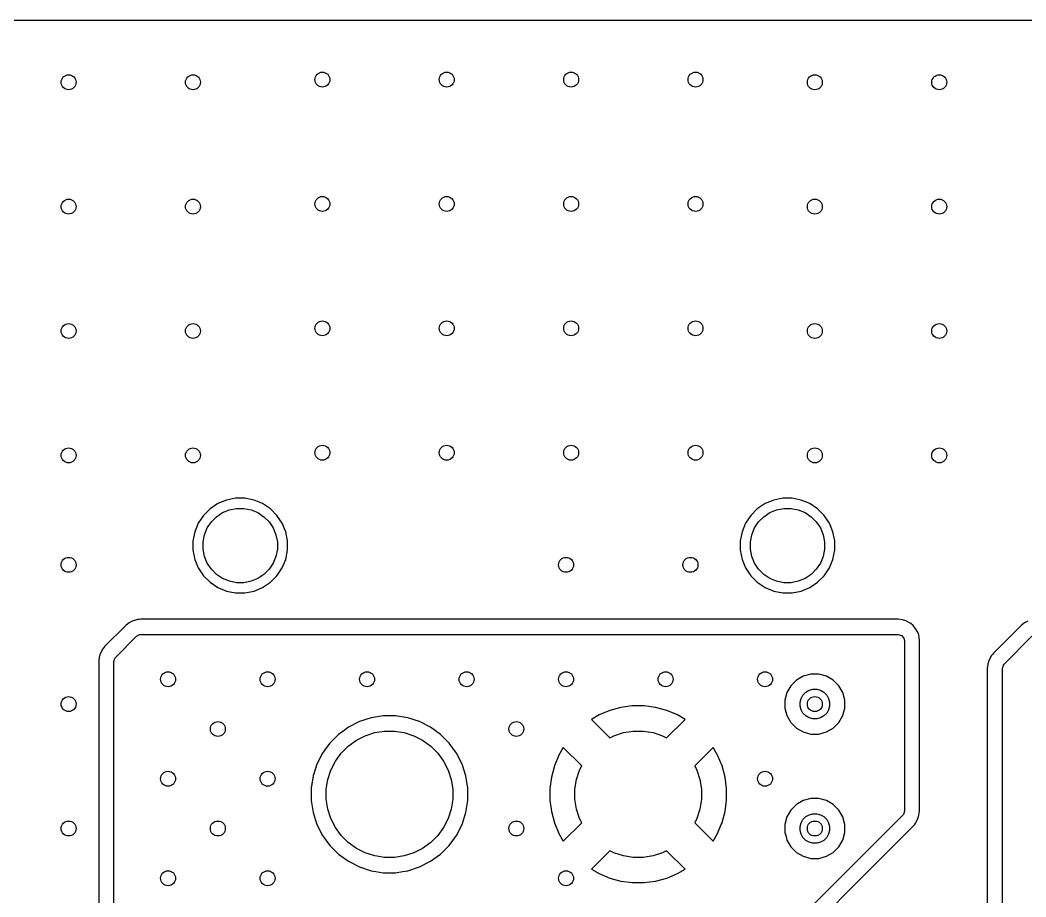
# Model space of a CAD drawing. Extents: x 2.65 to 6.49, y -4.64 to -1.62.
# Drawn here: x 3.505 to 4.301, y -2.318 to -1.624 of the extents above; entities that cross this region are included whole.
import ezdxf

# ---------------------------------------------------------------- set-up
doc = ezdxf.new("R2010")
doc.units = 0
doc.header["$MEASUREMENT"] = 0
doc.layers.add('BLACK', color=7, linetype='CONTINUOUS')

msp = doc.modelspace()

# ---------------------------------------------------------------- linework, layer by layer
at = {"layer": 'BLACK', "linetype": 'CONTINUOUS'}
for p, q in [((2.75764, -1.62404), (6.37621, -1.62404)), ((3.66822, -2.00388), (3.66141, -2.0067)), ((3.67545, -2.00244), (3.66822, -2.00388)), ((3.66822, -2.00388), (3.66822, -2.00388)), ((3.68282, -2.00244), (3.67545, -2.00244)), ((3.67545, -2.00244), (3.67545, -2.00244)), ((3.69005, -2.00388), (3.68282, -2.00244)), ((3.68282, -2.00244), (3.68282, -2.00244)), ((3.69686, -2.0067), (3.69005, -2.00388)), ((3.69005, -2.00388), (3.69005, -2.00388)), ((4.10129, -2.00388), (4.09448, -2.0067)), ((4.10852, -2.00244), (4.10129, -2.00388)), ((4.10129, -2.00388), (4.10129, -2.00388)), ((4.11589, -2.00244), (4.10852, -2.00244)), ((4.10852, -2.00244), (4.10852, -2.00244)), ((4.12312, -2.00388), (4.11589, -2.00244)), ((4.11589, -2.00244), (4.11589, -2.00244)), ((4.12993, -2.0067), (4.12312, -2.00388)), ((4.12312, -2.00388), (4.12312, -2.00388)), ((3.65528, -2.0108), (3.65007, -2.01601)), ((3.66141, -2.0067), (3.65528, -2.0108)), ((3.65528, -2.0108), (3.65528, -2.0108)), ((3.66141, -2.0067), (3.66141, -2.0067)), ((3.66521, -2.01382), (3.67056, -2.01161)), ((3.67056, -2.01161), (3.67624, -2.01048)), ((3.67624, -2.01048), (3.68203, -2.01048)), ((3.68203, -2.01048), (3.68771, -2.01161)), ((3.68771, -2.01161), (3.69305, -2.01382)), ((3.70299, -2.0108), (3.69686, -2.0067)), ((3.69686, -2.0067), (3.69686, -2.0067)), ((3.7082, -2.01601), (3.70299, -2.0108)), ((3.70299, -2.0108), (3.70299, -2.0108)), ((4.08835, -2.0108), (4.08314, -2.01601)), ((4.09448, -2.0067), (4.08835, -2.0108)), ((4.08835, -2.0108), (4.08835, -2.0108)), ((4.09448, -2.0067), (4.09448, -2.0067)), ((4.09829, -2.01382), (4.10363, -2.01161)), ((4.10363, -2.01161), (4.10931, -2.01048)), ((4.10931, -2.01048), (4.1151, -2.01048)), ((4.1151, -2.01048), (4.12078, -2.01161)), ((4.12078, -2.01161), (4.12612, -2.01382)), ((4.13606, -2.0108), (4.12993, -2.0067)), ((4.12993, -2.0067), (4.12993, -2.0067)), ((4.14127, -2.01601), (4.13606, -2.0108)), ((4.13606, -2.0108), (4.13606, -2.0108)), ((3.65007, -2.01601), (3.64597, -2.02214)), ((3.65007, -2.01601), (3.65007, -2.01601)), ((3.65309, -2.02594), (3.65631, -2.02113)), ((3.65631, -2.02113), (3.6604, -2.01704)), ((3.6604, -2.01704), (3.66521, -2.01382)), ((3.69305, -2.01382), (3.69787, -2.01704)), ((3.69787, -2.01704), (3.70196, -2.02113)), ((3.70196, -2.02113), (3.70517, -2.02594)), ((3.7123, -2.02214), (3.7082, -2.01601)), ((3.7082, -2.01601), (3.7082, -2.01601)), ((4.08314, -2.01601), (4.07904, -2.02214)), ((4.08314, -2.01601), (4.08314, -2.01601)), ((4.08616, -2.02594), (4.08938, -2.02113)), ((4.08938, -2.02113), (4.09347, -2.01704)), ((4.09347, -2.01704), (4.09829, -2.01382)), ((4.12612, -2.01382), (4.13094, -2.01704)), ((4.13094, -2.01704), (4.13503, -2.02113)), ((4.13503, -2.02113), (4.13825, -2.02594)), ((4.14537, -2.02214), (4.14127, -2.01601)), ((4.14127, -2.01601), (4.14127, -2.01601)), ((3.64315, -2.02895), (3.64171, -2.03618)), ((3.64597, -2.02214), (3.64315, -2.02895)), ((3.64315, -2.02895), (3.64315, -2.02895)), ((3.64597, -2.02214), (3.64597, -2.02214)), ((3.65088, -2.03129), (3.65309, -2.02594)), ((3.70517, -2.02594), (3.70739, -2.03129)), ((3.71512, -2.02895), (3.7123, -2.02214)), ((3.7123, -2.02214), (3.7123, -2.02214)), ((3.7123, -2.02214), (3.7123, -2.02214)), ((3.71656, -2.03618), (3.71512, -2.02895)), ((4.07622, -2.02895), (4.07478, -2.03618)), ((4.07904, -2.02214), (4.07622, -2.02895)), ((4.07622, -2.02895), (4.07622, -2.02895)), ((4.07904, -2.02214), (4.07904, -2.02214)), ((4.08395, -2.03129), (4.08616, -2.02594)), ((4.13825, -2.02594), (4.14046, -2.03129)), ((4.14819, -2.02895), (4.14537, -2.02214)), ((4.14537, -2.02214), (4.14537, -2.02214)), ((4.14537, -2.02214), (4.14537, -2.02214)), ((4.14963, -2.03618), (4.14819, -2.02895)), ((3.64171, -2.03618), (3.64171, -2.04355)), ((3.64975, -2.03697), (3.65088, -2.03129)), ((3.64975, -2.04276), (3.64975, -2.03697)), ((3.70739, -2.03129), (3.70852, -2.03697)), ((3.70852, -2.03697), (3.70852, -2.04276)), ((3.71656, -2.04355), (3.71656, -2.03618)), ((3.71656, -2.03618), (3.71656, -2.03618)), ((4.07478, -2.03618), (4.07478, -2.04355)), ((4.08282, -2.03697), (4.08395, -2.03129)), ((4.08282, -2.04276), (4.08282, -2.03697)), ((4.14046, -2.03129), (4.14159, -2.03697)), ((4.14159, -2.03697), (4.14159, -2.04276)), ((4.14963, -2.04355), (4.14963, -2.03618)), ((4.14963, -2.03618), (4.14963, -2.03618)), ((3.64171, -2.04355), (3.64315, -2.05078)), ((3.65088, -2.04843), (3.64975, -2.04276)), ((3.70852, -2.04276), (3.70739, -2.04843)), ((3.71512, -2.05078), (3.71656, -2.04355)), ((4.07478, -2.04355), (4.07622, -2.05078)), ((4.08395, -2.04843), (4.08282, -2.04276)), ((4.14159, -2.04276), (4.14046, -2.04843)), ((4.14819, -2.05078), (4.14963, -2.04355)), ((3.64315, -2.05078), (3.64315, -2.05078)), ((3.64315, -2.05078), (3.64597, -2.05759)), ((3.65309, -2.05378), (3.65088, -2.04843)), ((3.70739, -2.04843), (3.70517, -2.05378)), ((3.7123, -2.05759), (3.71512, -2.05078)), ((4.07622, -2.05078), (4.07622, -2.05078)), ((4.07622, -2.05078), (4.07904, -2.05759)), ((4.08616, -2.05378), (4.08395, -2.04843)), ((4.14046, -2.04843), (4.13825, -2.05378)), ((4.14537, -2.05759), (4.14819, -2.05078)), ((3.64597, -2.05759), (3.64597, -2.05759)), ((3.64597, -2.05759), (3.65007, -2.06372)), ((3.65631, -2.05859), (3.65309, -2.05378)), ((3.6604, -2.06269), (3.65631, -2.05859)), ((3.70196, -2.05859), (3.69787, -2.06269)), ((3.70517, -2.05378), (3.70196, -2.05859)), ((3.7082, -2.06372), (3.7123, -2.05759)), ((4.07904, -2.05759), (4.07904, -2.05759)), ((4.07904, -2.05759), (4.08314, -2.06372)), ((4.08938, -2.05859), (4.08616, -2.05378)), ((4.09347, -2.06269), (4.08938, -2.05859)), ((4.13503, -2.05859), (4.13094, -2.06269)), ((4.13825, -2.05378), (4.13503, -2.05859)), ((4.14127, -2.06372), (4.14537, -2.05759)), ((3.65007, -2.06372), (3.65007, -2.06372)), ((3.65007, -2.06372), (3.65528, -2.06893)), ((3.65528, -2.06893), (3.65528, -2.06893)), ((3.65528, -2.06893), (3.66141, -2.07302)), ((3.66521, -2.0659), (3.6604, -2.06269)), ((3.67056, -2.06812), (3.66521, -2.0659)), ((3.67624, -2.06925), (3.67056, -2.06812)), ((3.68203, -2.06925), (3.67624, -2.06925)), ((3.68771, -2.06812), (3.68203, -2.06925)), ((3.69305, -2.0659), (3.68771, -2.06812)), ((3.69787, -2.06269), (3.69305, -2.0659)), ((3.69686, -2.07302), (3.70299, -2.06893)), ((3.70299, -2.06893), (3.7082, -2.06372)), ((4.08314, -2.06372), (4.08314, -2.06372)), ((4.08314, -2.06372), (4.08835, -2.06893)), ((4.08835, -2.06893), (4.08835, -2.06893)), ((4.08835, -2.06893), (4.09448, -2.07302)), ((4.09829, -2.0659), (4.09347, -2.06269)), ((4.10363, -2.06812), (4.09829, -2.0659)), ((4.10931, -2.06925), (4.10363, -2.06812)), ((4.1151, -2.06925), (4.10931, -2.06925)), ((4.12078, -2.06812), (4.1151, -2.06925)), ((4.12612, -2.0659), (4.12078, -2.06812)), ((4.13094, -2.06269), (4.12612, -2.0659)), ((4.12993, -2.07302), (4.13606, -2.06893)), ((4.13606, -2.06893), (4.14127, -2.06372)), ((3.66141, -2.07302), (3.66141, -2.07302)), ((3.66141, -2.07302), (3.66141, -2.07302)), ((3.66141, -2.07302), (3.66822, -2.07585)), ((3.66822, -2.07585), (3.67545, -2.07728)), ((3.67545, -2.07728), (3.67545, -2.07728)), ((3.67545, -2.07728), (3.67545, -2.07728)), ((3.67545, -2.07728), (3.68282, -2.07728)), ((3.68282, -2.07728), (3.69005, -2.07585)), ((3.68282, -2.07728), (3.68282, -2.07728)), ((3.69005, -2.07585), (3.69686, -2.07302)), ((4.09448, -2.07302), (4.09448, -2.07302)), ((4.09448, -2.07302), (4.09448, -2.07302)), ((4.09448, -2.07302), (4.10129, -2.07585)), ((4.10129, -2.07585), (4.10852, -2.07728)), ((4.10852, -2.07728), (4.10852, -2.07728)), ((4.10852, -2.07728), (4.10852, -2.07728)), ((4.10852, -2.07728), (4.11589, -2.07728)), ((4.11589, -2.07728), (4.12312, -2.07585)), ((4.11589, -2.07728), (4.11589, -2.07728)), ((4.12312, -2.07585), (4.12993, -2.07302)), ((3.59123, -2.10111), (3.58849, -2.10316)), ((3.59365, -2.09979), (3.59123, -2.10111)), ((3.59785, -2.09842), (3.59365, -2.09979)), ((3.59365, -2.09979), (3.59365, -2.09979)), ((3.59812, -2.09839), (3.59785, -2.09842)), ((3.59785, -2.09842), (3.59785, -2.09842)), ((3.59916, -2.09828), (3.59812, -2.09839)), ((3.60045, -2.09821), (3.59916, -2.09828)), ((3.59916, -2.09828), (3.59916, -2.09828)), ((3.59916, -2.09828), (3.59916, -2.09828)), ((3.59916, -2.09828), (3.59916, -2.09828)), ((3.59916, -2.09828), (3.59916, -2.09828)), ((4.19984, -2.09821), (3.60045, -2.09821)), ((3.60045, -2.09821), (3.60045, -2.09821)), ((4.20323, -2.0987), (4.19984, -2.09821)), ((4.20587, -2.09947), (4.20323, -2.0987)), ((4.20323, -2.0987), (4.20323, -2.0987)), ((4.20981, -2.10147), (4.20587, -2.09947)), ((4.20587, -2.09947), (4.20587, -2.09947)), ((4.20587, -2.09947), (4.20587, -2.09947)), ((4.29989, -2.10111), (4.29715, -2.10316)), ((4.30231, -2.09979), (4.29989, -2.10111)), ((3.58849, -2.10316), (3.57206, -2.11959)), ((3.58849, -2.10316), (3.58849, -2.10316)), ((4.21157, -2.10313), (4.20981, -2.10147)), ((4.20981, -2.10147), (4.20981, -2.10147)), ((4.20981, -2.10147), (4.20981, -2.10147)), ((4.21337, -2.10521), (4.21157, -2.10313)), ((4.21157, -2.10313), (4.21157, -2.10313)), ((4.21157, -2.10313), (4.21157, -2.10313)), ((4.2156, -2.10903), (4.21337, -2.10521)), ((4.21604, -2.11053), (4.2156, -2.10903)), ((4.29715, -2.10316), (4.27521, -2.1251)), ((4.29715, -2.10316), (4.29715, -2.10316)), ((3.58056, -2.1281), (3.597, -2.11167)), ((3.597, -2.11167), (3.59941, -2.11035)), ((3.59941, -2.11035), (3.60045, -2.11024)), ((3.60045, -2.11024), (4.19984, -2.11024)), ((4.19984, -2.11024), (4.20248, -2.11101)), ((4.20248, -2.11101), (4.20428, -2.11309)), ((4.20428, -2.11309), (4.20472, -2.11512)), ((4.20472, -2.11512), (4.20472, -2.24995)), ((4.21648, -2.11256), (4.21604, -2.11053)), ((4.21675, -2.11512), (4.21648, -2.11256)), ((4.21675, -2.24995), (4.21675, -2.11512)), ((4.28371, -2.13361), (4.30566, -2.11167)), ((3.57037, -2.12158), (3.56837, -2.12552)), ((3.57054, -2.12137), (3.57037, -2.12158)), ((3.57037, -2.12158), (3.57037, -2.12158)), ((3.5712, -2.12055), (3.57054, -2.12137)), ((3.57206, -2.11959), (3.5712, -2.12055)), ((3.57206, -2.11959), (3.57206, -2.11959)), ((4.27521, -2.1251), (4.27435, -2.12606)), ((4.27521, -2.1251), (4.27521, -2.1251)), ((3.56759, -2.12816), (3.56711, -2.13155)), ((3.56711, -2.13155), (3.56711, -2.37781)), ((3.56837, -2.12552), (3.56759, -2.12816)), ((3.57913, -2.13155), (3.57991, -2.12891)), ((3.57913, -2.16224), (3.57913, -2.13155)), ((3.57991, -2.12891), (3.58056, -2.1281)), ((4.27152, -2.13103), (4.27074, -2.13367)), ((4.27352, -2.12709), (4.27152, -2.13103)), ((4.27369, -2.12688), (4.27352, -2.12709)), ((4.27352, -2.12709), (4.27352, -2.12709)), ((4.27435, -2.12606), (4.27369, -2.12688)), ((4.27074, -2.13367), (4.27026, -2.13706)), ((4.27026, -2.13706), (4.27026, -2.35603)), ((4.28228, -2.13706), (4.28306, -2.13442)), ((4.28228, -2.16224), (4.28228, -2.13706)), ((4.28306, -2.13442), (4.28371, -2.13361)), ((4.11934, -2.14644), (4.11494, -2.15084)), ((4.12473, -2.14332), (4.11934, -2.14644)), ((4.11934, -2.14644), (4.11934, -2.14644)), ((4.13075, -2.14171), (4.12473, -2.14332)), ((4.12473, -2.14332), (4.12473, -2.14332)), ((4.13697, -2.14171), (4.13075, -2.14171)), ((4.14298, -2.14332), (4.13697, -2.14171)), ((4.14837, -2.14644), (4.14298, -2.14332)), ((4.14298, -2.14332), (4.14298, -2.14332)), ((4.14298, -2.14332), (4.14298, -2.14332)), ((4.15278, -2.15084), (4.14837, -2.14644)), ((4.14837, -2.14644), (4.14837, -2.14644)), ((4.11183, -2.15623), (4.11022, -2.16224)), ((4.11494, -2.15084), (4.11183, -2.15623)), ((4.11183, -2.15623), (4.11183, -2.15623)), ((4.11494, -2.15084), (4.11494, -2.15084)), ((4.12449, -2.15816), (4.12667, -2.15598)), ((4.12667, -2.15598), (4.12934, -2.15444)), ((4.12934, -2.15444), (4.13232, -2.15364)), ((4.13232, -2.15364), (4.1354, -2.15364)), ((4.1354, -2.15364), (4.13838, -2.15444)), ((4.13838, -2.15444), (4.14105, -2.15598)), ((4.14105, -2.15598), (4.14323, -2.15816)), ((4.15589, -2.15623), (4.15278, -2.15084)), ((4.15278, -2.15084), (4.15278, -2.15084)), ((4.1575, -2.16224), (4.15589, -2.15623)), ((4.15589, -2.15623), (4.15589, -2.15623)), ((3.57913, -2.23183), (3.57913, -2.16224)), ((4.11022, -2.16224), (4.11022, -2.16847)), ((4.12215, -2.16381), (4.12295, -2.16083)), ((4.12215, -2.1669), (4.12215, -2.16381)), ((4.12295, -2.16083), (4.12449, -2.15816)), ((4.14323, -2.15816), (4.14477, -2.16083)), ((4.14477, -2.16083), (4.14557, -2.16381)), ((4.14557, -2.16381), (4.14557, -2.1669)), ((4.1575, -2.16847), (4.1575, -2.16224)), ((4.28228, -2.23183), (4.28228, -2.16224)), ((3.97158, -2.1704), (3.96312, -2.1739)), ((3.98043, -2.16803), (3.97158, -2.1704)), ((3.98951, -2.16683), (3.98043, -2.16803)), ((3.99867, -2.16683), (3.98951, -2.16683)), ((4.00776, -2.16803), (3.99867, -2.16683)), ((4.01661, -2.1704), (4.00776, -2.16803)), ((4.02507, -2.1739), (4.01661, -2.1704)), ((4.11022, -2.16847), (4.11183, -2.17448)), ((4.12295, -2.16987), (4.12215, -2.1669)), ((4.12449, -2.17254), (4.12295, -2.16987)), ((4.12667, -2.17472), (4.12449, -2.17254)), ((4.14323, -2.17254), (4.14105, -2.17472)), ((4.14477, -2.16987), (4.14323, -2.17254)), ((4.14557, -2.1669), (4.14477, -2.16987)), ((4.15589, -2.17448), (4.1575, -2.16847)), ((3.77343, -2.17923), (3.76473, -2.18366)), ((3.78272, -2.17621), (3.77343, -2.17923)), ((3.79236, -2.17469), (3.78272, -2.17621)), ((3.80213, -2.17469), (3.79236, -2.17469)), ((3.79236, -2.17469), (3.79236, -2.17469)), ((3.81177, -2.17621), (3.80213, -2.17469)), ((3.80213, -2.17469), (3.80213, -2.17469)), ((3.82105, -2.17923), (3.81177, -2.17621)), ((3.81177, -2.17621), (3.81177, -2.17621)), ((3.81177, -2.17621), (3.81177, -2.17621)), ((3.82975, -2.18366), (3.82105, -2.17923)), ((3.96312, -2.1739), (3.95706, -2.1774)), ((3.95706, -2.1774), (3.95706, -2.1774)), ((3.95706, -2.1774), (3.97164, -2.19199)), ((3.96312, -2.1739), (3.96312, -2.1739)), ((4.01655, -2.19199), (4.03113, -2.1774)), ((4.03113, -2.1774), (4.02507, -2.1739)), ((4.02507, -2.1739), (4.02507, -2.1739)), ((4.11183, -2.17448), (4.11183, -2.17448)), ((4.11183, -2.17448), (4.11494, -2.17987)), ((4.11494, -2.17987), (4.11494, -2.17987)), ((4.11494, -2.17987), (4.11494, -2.17987)), ((4.11494, -2.17987), (4.11934, -2.18427)), ((4.12934, -2.17627), (4.12667, -2.17472)), ((4.13232, -2.17706), (4.12934, -2.17627)), ((4.1354, -2.17706), (4.13232, -2.17706)), ((4.13838, -2.17627), (4.1354, -2.17706)), ((4.14105, -2.17472), (4.13838, -2.17627)), ((4.14837, -2.18427), (4.15278, -2.17987)), ((4.15278, -2.17987), (4.15589, -2.17448)), ((3.76023, -2.18694), (3.75684, -2.1894)), ((3.76473, -2.18366), (3.76023, -2.18694)), ((3.77803, -2.19034), (3.78553, -2.1879)), ((3.78553, -2.1879), (3.79331, -2.18667)), ((3.79331, -2.18667), (3.80118, -2.18667)), ((3.80118, -2.18667), (3.80896, -2.1879)), ((3.80896, -2.1879), (3.81645, -2.19034)), ((3.83765, -2.1894), (3.82975, -2.18366)), ((3.97489, -2.19034), (3.98238, -2.1879)), ((3.98238, -2.1879), (3.99016, -2.18667)), ((3.99016, -2.18667), (3.99803, -2.18667)), ((3.99803, -2.18667), (4.00581, -2.1879)), ((4.00581, -2.1879), (4.0133, -2.19034)), ((4.11934, -2.18427), (4.11934, -2.18427)), ((4.11934, -2.18427), (4.11934, -2.18427)), ((4.11934, -2.18427), (4.12473, -2.18738)), ((4.12473, -2.18738), (4.12473, -2.18738)), ((4.12473, -2.18738), (4.13075, -2.189)), ((4.13697, -2.189), (4.14298, -2.18738)), ((4.14298, -2.18738), (4.14837, -2.18427)), ((3.74993, -2.1963), (3.74748, -2.19967)), ((3.75684, -2.1894), (3.74993, -2.1963)), ((3.74993, -2.1963), (3.74993, -2.1963)), ((3.74993, -2.1963), (3.74993, -2.1963)), ((3.75684, -2.1894), (3.75684, -2.1894)), ((3.75684, -2.1894), (3.75684, -2.1894)), ((3.76464, -2.19854), (3.77102, -2.19391)), ((3.77102, -2.19391), (3.77803, -2.19034)), ((3.81645, -2.19034), (3.82347, -2.19391)), ((3.82347, -2.19391), (3.82984, -2.19854)), ((3.84456, -2.1963), (3.83765, -2.1894)), ((3.85029, -2.2042), (3.84456, -2.1963)), ((3.97164, -2.19199), (3.97489, -2.19034)), ((4.0133, -2.19034), (4.01655, -2.19199)), ((4.13075, -2.189), (4.13075, -2.189)), ((4.13075, -2.189), (4.13697, -2.189)), ((4.13697, -2.189), (4.13697, -2.189)), ((3.74419, -2.2042), (3.73976, -2.2129)), ((3.74748, -2.19967), (3.74419, -2.2042)), ((3.75444, -2.21048), (3.75907, -2.20411)), ((3.75907, -2.20411), (3.76464, -2.19854)), ((3.82984, -2.19854), (3.83541, -2.20411)), ((3.83541, -2.20411), (3.84004, -2.21048)), ((3.85473, -2.2129), (3.85029, -2.2042)), ((3.93479, -2.19967), (3.93128, -2.20574)), ((3.94937, -2.21426), (3.93479, -2.19967)), ((3.93479, -2.19967), (3.93479, -2.19967)), ((4.0534, -2.19967), (4.03882, -2.21426)), ((4.0569, -2.20574), (4.0534, -2.19967)), ((4.0534, -2.19967), (4.0534, -2.19967)), ((3.75087, -2.2175), (3.75444, -2.21048)), ((3.84004, -2.21048), (3.84362, -2.2175)), ((3.93128, -2.20574), (3.92778, -2.2142)), ((3.93128, -2.20574), (3.93128, -2.20574)), ((4.06041, -2.2142), (4.0569, -2.20574)), ((4.0569, -2.20574), (4.0569, -2.20574)), ((3.73976, -2.2129), (3.73674, -2.22219)), ((3.74843, -2.22499), (3.75087, -2.2175)), ((3.84362, -2.2175), (3.84605, -2.22499)), ((3.85774, -2.22219), (3.85473, -2.2129)), ((3.92778, -2.2142), (3.92541, -2.22305)), ((3.94528, -2.22499), (3.94772, -2.2175)), ((3.94772, -2.2175), (3.94937, -2.21426)), ((4.03882, -2.21426), (4.04047, -2.2175)), ((4.04047, -2.2175), (4.0429, -2.22499)), ((4.06278, -2.22305), (4.06041, -2.2142)), ((3.73674, -2.22219), (3.73522, -2.23183)), ((3.7472, -2.23277), (3.74843, -2.22499)), ((3.84605, -2.22499), (3.84729, -2.23277)), ((3.85825, -2.2254), (3.85774, -2.22219)), ((3.85927, -2.23183), (3.85825, -2.2254)), ((3.92541, -2.22305), (3.92421, -2.23213)), ((3.94405, -2.23277), (3.94528, -2.22499)), ((4.0429, -2.22499), (4.04414, -2.23277)), ((4.06398, -2.23213), (4.06278, -2.22305)), ((3.57913, -2.58169), (3.57913, -2.23183)), ((3.73522, -2.23183), (3.73522, -2.24159)), ((3.7472, -2.24065), (3.7472, -2.23277)), ((3.84729, -2.23277), (3.84729, -2.24065)), ((3.85927, -2.23213), (3.85927, -2.23183)), ((3.85927, -2.24159), (3.85927, -2.23213)), ((3.92421, -2.23213), (3.92421, -2.24129)), ((3.94405, -2.24065), (3.94405, -2.23277)), ((4.04414, -2.23277), (4.04414, -2.24065)), ((4.06398, -2.24129), (4.06398, -2.23213)), ((4.28228, -2.58169), (4.28228, -2.23183)), ((3.73522, -2.24159), (3.73674, -2.25124)), ((3.74843, -2.24843), (3.7472, -2.24065)), ((3.84729, -2.24065), (3.84605, -2.24843)), ((3.8585, -2.24647), (3.85927, -2.24159)), ((3.92421, -2.24129), (3.92541, -2.25038)), ((3.94528, -2.24843), (3.94405, -2.24065)), ((4.04414, -2.24065), (4.0429, -2.24843)), ((4.06278, -2.25038), (4.06398, -2.24129)), ((4.12473, -2.24175), (4.11934, -2.24486)), ((4.13075, -2.24014), (4.12473, -2.24175)), ((4.12473, -2.24175), (4.12473, -2.24175)), ((4.13697, -2.24014), (4.13075, -2.24014)), ((4.14298, -2.24175), (4.13697, -2.24014)), ((4.14837, -2.24486), (4.14298, -2.24175)), ((4.14298, -2.24175), (4.14298, -2.24175)), ((4.14298, -2.24175), (4.14298, -2.24175)), ((3.73674, -2.25124), (3.73674, -2.25124)), ((3.73674, -2.25124), (3.73976, -2.26052)), ((3.75087, -2.25592), (3.74843, -2.24843)), ((3.84605, -2.24843), (3.84362, -2.25592)), ((3.85473, -2.26052), (3.85774, -2.25124)), ((3.85774, -2.25124), (3.8585, -2.24647)), ((3.92541, -2.25038), (3.92778, -2.25922)), ((3.94772, -2.25592), (3.94528, -2.24843)), ((4.0429, -2.24843), (4.04047, -2.25592)), ((4.06045, -2.25908), (4.06278, -2.25038)), ((4.11494, -2.24926), (4.11183, -2.25465)), ((4.11934, -2.24486), (4.11494, -2.24926)), ((4.11494, -2.24926), (4.11494, -2.24926)), ((4.11934, -2.24486), (4.11934, -2.24486)), ((4.12934, -2.25287), (4.13232, -2.25207)), ((4.13232, -2.25207), (4.1354, -2.25207)), ((4.1354, -2.25207), (4.13838, -2.25287)), ((4.15278, -2.24926), (4.14837, -2.24486)), ((4.14837, -2.24486), (4.14837, -2.24486)), ((4.15589, -2.25465), (4.15278, -2.24926)), ((4.15278, -2.24926), (4.15278, -2.24926)), ((4.20472, -2.24995), (4.20395, -2.25259)), ((4.21626, -2.25334), (4.21675, -2.24995)), ((3.75444, -2.26294), (3.75087, -2.25592)), ((3.84362, -2.25592), (3.84004, -2.26294)), ((3.92778, -2.25922), (3.93128, -2.26769)), ((3.93479, -2.27375), (3.94937, -2.25917)), ((3.94937, -2.25917), (3.94772, -2.25592)), ((4.04047, -2.25592), (4.03882, -2.25917)), ((4.03882, -2.25917), (4.0534, -2.27375)), ((4.05981, -2.26067), (4.06041, -2.25922)), ((4.06041, -2.25922), (4.06045, -2.25908)), ((4.06045, -2.25908), (4.06045, -2.25908)), ((4.20329, -2.2534), (4.10598, -2.35072)), ((4.11183, -2.25465), (4.11022, -2.26067)), ((4.11183, -2.25465), (4.11183, -2.25465)), ((4.12215, -2.26224), (4.12295, -2.25926)), ((4.12295, -2.25926), (4.12449, -2.25659)), ((4.12449, -2.25659), (4.12667, -2.25441)), ((4.12667, -2.25441), (4.12934, -2.25287)), ((4.13838, -2.25287), (4.14105, -2.25441)), ((4.14105, -2.25441), (4.14323, -2.25659)), ((4.14323, -2.25659), (4.14477, -2.25926)), ((4.14477, -2.25926), (4.14557, -2.26224)), ((4.1575, -2.26067), (4.15589, -2.25465)), ((4.15589, -2.25465), (4.15589, -2.25465)), ((4.20395, -2.25259), (4.20329, -2.2534)), ((4.21266, -2.26095), (4.21331, -2.26013)), ((4.21331, -2.26013), (4.21349, -2.25991)), ((4.21349, -2.25991), (4.21549, -2.25597)), ((4.21549, -2.25597), (4.21626, -2.25334)), ((3.73976, -2.26052), (3.74419, -2.26922)), ((3.75907, -2.26931), (3.75444, -2.26294)), ((3.84004, -2.26294), (3.83541, -2.26931)), ((3.85029, -2.26922), (3.85473, -2.26052)), ((3.93128, -2.26769), (3.93128, -2.26769)), ((3.93128, -2.26769), (3.93479, -2.27375)), ((4.0534, -2.27375), (4.0569, -2.26769)), ((4.0569, -2.26769), (4.05981, -2.26067)), ((4.0569, -2.26769), (4.0569, -2.26769)), ((4.11022, -2.26067), (4.11022, -2.26689)), ((4.11022, -2.26689), (4.1111, -2.27018)), ((4.12215, -2.26532), (4.12215, -2.26224)), ((4.12295, -2.2683), (4.12215, -2.26532)), ((4.12449, -2.27097), (4.12295, -2.2683)), ((4.14477, -2.2683), (4.14323, -2.27097)), ((4.14557, -2.26532), (4.14477, -2.2683)), ((4.14557, -2.26224), (4.14557, -2.26532)), ((4.15589, -2.2729), (4.1575, -2.26689)), ((4.1575, -2.26689), (4.1575, -2.26067)), ((4.16828, -2.30543), (4.2118, -2.2619)), ((4.2118, -2.2619), (4.21266, -2.26095)), ((3.74419, -2.26922), (3.74993, -2.27712)), ((3.76464, -2.27488), (3.75907, -2.26931)), ((3.77102, -2.27951), (3.76464, -2.27488)), ((3.82984, -2.27488), (3.82347, -2.27951)), ((3.83541, -2.26931), (3.82984, -2.27488)), ((3.84456, -2.27712), (3.85029, -2.26922)), ((3.93479, -2.27375), (3.93479, -2.27375)), ((4.0534, -2.27375), (4.0534, -2.27375)), ((4.1111, -2.27018), (4.11183, -2.2729)), ((4.11183, -2.2729), (4.11183, -2.27291)), ((4.11183, -2.27291), (4.11494, -2.2783)), ((4.12667, -2.27315), (4.12449, -2.27097)), ((4.12934, -2.27469), (4.12667, -2.27315)), ((4.13232, -2.27549), (4.12934, -2.27469)), ((4.1354, -2.27549), (4.13232, -2.27549)), ((4.13838, -2.27469), (4.1354, -2.27549)), ((4.14105, -2.27315), (4.13838, -2.27469)), ((4.14323, -2.27097), (4.14105, -2.27315)), ((4.15278, -2.2783), (4.15589, -2.2729)), ((3.74993, -2.27712), (3.75684, -2.28402)), ((3.75684, -2.28402), (3.76473, -2.28976)), ((3.77803, -2.28309), (3.77102, -2.27951)), ((3.78553, -2.28552), (3.77803, -2.28309)), ((3.81645, -2.28309), (3.80896, -2.28552)), ((3.82347, -2.27951), (3.81645, -2.28309)), ((3.82975, -2.28976), (3.83765, -2.28402)), ((3.83765, -2.28402), (3.84456, -2.27712)), ((3.97164, -2.28144), (3.95706, -2.29602)), ((3.97489, -2.28309), (3.97164, -2.28144)), ((3.98238, -2.28552), (3.97489, -2.28309)), ((4.0133, -2.28309), (4.00581, -2.28552)), ((4.01655, -2.28144), (4.0133, -2.28309)), ((4.03113, -2.29602), (4.01655, -2.28144)), ((4.11494, -2.2783), (4.11494, -2.2783)), ((4.11494, -2.2783), (4.11494, -2.2783)), ((4.11494, -2.2783), (4.11934, -2.2827)), ((4.11934, -2.2827), (4.11934, -2.2827)), ((4.11934, -2.2827), (4.11934, -2.2827)), ((4.11934, -2.2827), (4.12473, -2.28581)), ((4.14298, -2.28581), (4.14837, -2.2827)), ((4.14837, -2.2827), (4.15278, -2.2783)), ((3.76473, -2.28976), (3.77343, -2.2942)), ((3.79331, -2.28675), (3.78553, -2.28552)), ((3.80118, -2.28675), (3.79331, -2.28675)), ((3.80896, -2.28552), (3.80118, -2.28675)), ((3.82105, -2.2942), (3.82975, -2.28976)), ((3.99016, -2.28675), (3.98238, -2.28552)), ((3.99803, -2.28675), (3.99016, -2.28675)), ((4.00581, -2.28552), (3.99803, -2.28675)), ((4.12473, -2.28581), (4.12473, -2.28581)), ((4.12473, -2.28581), (4.13075, -2.28742)), ((4.13075, -2.28742), (4.13075, -2.28742)), ((4.13075, -2.28742), (4.13697, -2.28742)), ((4.13697, -2.28742), (4.14298, -2.28581)), ((4.13697, -2.28742), (4.13697, -2.28742)), ((3.77343, -2.2942), (3.78272, -2.29721)), ((3.78272, -2.29721), (3.78634, -2.29779)), ((3.78634, -2.29779), (3.79236, -2.29874)), ((3.79236, -2.29874), (3.79236, -2.29874)), ((3.79236, -2.29874), (3.80213, -2.29874)), ((3.80213, -2.29874), (3.80748, -2.29789)), ((3.80748, -2.29789), (3.81177, -2.29721)), ((3.81177, -2.29721), (3.82105, -2.2942)), ((3.95706, -2.29602), (3.95706, -2.29602)), ((3.95706, -2.29602), (3.96312, -2.29952)), ((3.96312, -2.29952), (3.96312, -2.29952)), ((3.96312, -2.29952), (3.97158, -2.30303)), ((4.01661, -2.30303), (4.02507, -2.29952)), ((4.02507, -2.29952), (4.03113, -2.29602)), ((4.02507, -2.29952), (4.02507, -2.29952)), ((4.03113, -2.29602), (4.03113, -2.29602)), ((3.97158, -2.30303), (3.98043, -2.3054)), ((3.98043, -2.3054), (3.98951, -2.30659)), ((3.98951, -2.30659), (3.99867, -2.30659)), ((3.99867, -2.30659), (4.00776, -2.3054)), ((4.00776, -2.3054), (4.01661, -2.30303)), ((4.12595, -2.34775), (4.16828, -2.30543))]:
    msp.add_line(p, q, dxfattribs=at)
at = {"layer": 'BLACK'}
for centre in [(3.54331, -1.67323), (3.64173, -1.67323), (3.74416, -1.6711), (3.84258, -1.6711), (3.94101, -1.6711), (4.03943, -1.6711), (4.13386, -1.67323), (4.23228, -1.67323), (3.54331, -1.77165), (3.64173, -1.77165), (3.74416, -1.76952), (3.84258, -1.76952), (3.94101, -1.76952), (4.03943, -1.76952), (4.13386, -1.77165), (4.23228, -1.77165), (3.74416, -1.86795), (3.84258, -1.86795), (3.94101, -1.86795), (4.03943, -1.86795), (3.54331, -1.87008), (3.64173, -1.87008), (4.13386, -1.87008), (4.23228, -1.87008), (3.54331, -1.9685), (3.64173, -1.9685), (3.74416, -1.96637), (3.84258, -1.96637), (3.94101, -1.96637), (4.03943, -1.96637), (4.13386, -1.9685), (4.23228, -1.9685), (3.54331, -2.05512), (3.93701, -2.05512), (4.03543, -2.05512), (3.62205, -2.14567), (3.70079, -2.14567), (3.77953, -2.14567), (3.85827, -2.14567), (3.93701, -2.14567), (4.01575, -2.14567), (4.09449, -2.14567), (3.54331, -2.16535), (4.13386, -2.16535), (3.66142, -2.18504), (3.89764, -2.18504), (3.62205, -2.22441), (3.70079, -2.22441), (4.09449, -2.22441), (3.54331, -2.26378), (3.66142, -2.26378), (3.89764, -2.26378), (4.13386, -2.26378), (3.62205, -2.30315), (3.70079, -2.30315), (3.93701, -2.30315)]:
    msp.add_circle(centre, 0.00591, dxfattribs=at)

doc.saveas('drawing.dxf')
